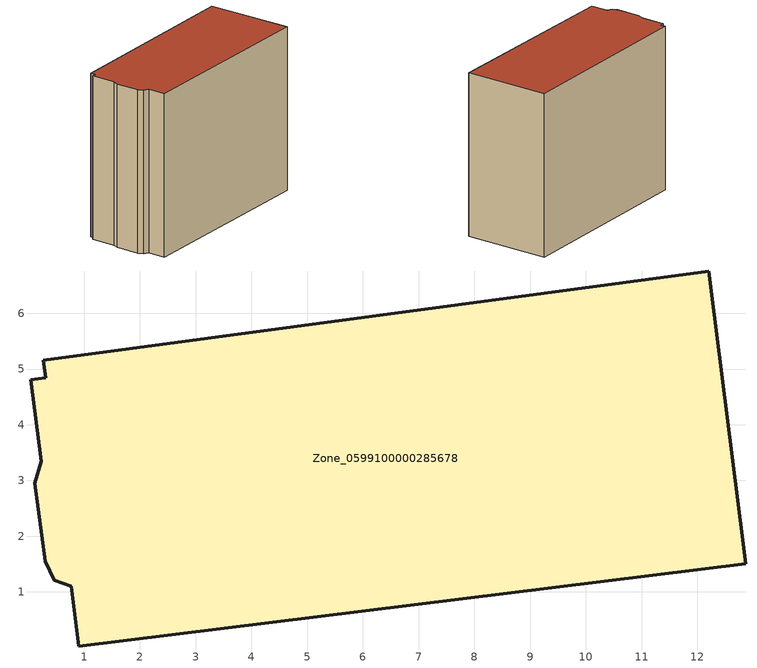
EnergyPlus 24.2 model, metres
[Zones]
Zone_0599100000285678
 floor ground (C_G): 12.87,1.51 0.9,0.03 0.77,1.1 0.46,1.21 0.3,1.55 0.11,2.95 0.23,3.35 0.04,4.8 0.31,4.84 0.27,5.16 12.21,6.76 z0
 wall outside (C_F): 0.11,2.95 0.3,1.55 0.46,1.21 0.77,1.1 0.9,0.03 12.87,1.51 12.21,6.76 0.27,5.16 0.31,4.84 0.04,4.8 0.23,3.35 0.11,2.95 z0:10.14
 roof outside (C_R): 0.9,0.03 12.87,1.51 12.21,6.76 0.27,5.16 0.31,4.84 0.04,4.8 0.23,3.35 0.11,2.95 0.3,1.55 0.46,1.21 0.77,1.1 z10.14
[BUILDING]
Pand.0599100000285678: North Axis=0; Terrain=City; Loads Convergence Tolerance Value=0.04; Temperature Convergence Tolerance Value=0.4; Solar Distribution=FullExterior; Maximum Number of Warmup Days=25; Minimum Number of Warmup Days=1
[Site:Location]
Rotterdam.The.Hague.AP_ZH_NLD Design_Conditions: Latitude=51.96; Longitude=4.45; Time Zone=1; Elevation=-4.5
[SITE:GROUNDTEMPERATURE:BUILDINGSURFACE]
18, 18, 18, 18, 18, 18, 18, 18, 18, 18, 18, 18
[MATERIAL] Thermal Absorptance=0.9; Solar Absorptance=0.7; Visible Absorptance=0.7
Name | Roughness | Thickness | Conductivity | Density | Specific Heat
G.TI.1946 | MediumSmooth | 0.15 | 1 | 540 | 1210
F.TI.1946 | Rough | 0.3 | 0.857143 | 1920 | 840
R.TI.1946 | MediumRough | 0.2 | 0.1 | 1500 | 1000
[CONSTRUCTION]
C_G: G.TI.1946
C_F: F.TI.1946
C_R: R.TI.1946
[ZONE]
Zone_0599100000285678: Type=1; Multiplier=1; Ceiling Height=Autocalculate; Volume=Autocalculate; Floor Area=autocalculate; Part of Total Floor Area=Yes
[ZONEINFILTRATION:DESIGNFLOWRATE]
Infil_Zone_0599100000285678: Zone or ZoneList or Space or SpaceList=Zone_0599100000285678; Schedule=AlwaysOn; Design Flow Rate Calculation Method=Flow/Area; Flow Rate per Floor Area=0.003; Constant Term Coefficient=1; Temperature Term Coefficient=0; Velocity Term Coefficient=0; Velocity Squared Term Coefficient=0
[HVACTEMPLATE:ZONE:IDEALLOADSAIRSYSTEM]
Zone_0599100000285678: Maximum Heating Supply Air Temperature=50; Minimum Cooling Supply Air Temperature=13; Maximum Heating Supply Air Humidity Ratio=0.0156; Minimum Cooling Supply Air Humidity Ratio=0.0077; Heating Limit=NoLimit; Cooling Limit=NoLimit; Dehumidification Control Type=ConstantSensibleHeatRatio; Cooling Sensible Heat Ratio=0.7; Dehumidification Setpoint=60; Humidification Control Type=None; Humidification Setpoint=30; Outdoor Air Method=None; Outdoor Air Flow Rate per Person=0.00944; Outdoor Air Flow Rate per Zone Floor Area=0; Outdoor Air Flow Rate per Zone=0; Demand Controlled Ventilation Type=None; Outdoor Air Economizer Type=NoEconomizer; Heat Recovery Type=None; Sensible Heat Recovery Effectiveness=0.7; Latent Heat Recovery Effectiveness=0.65
[ZONECONTROL:THERMOSTAT]
ThermostatControl_Zone_0599100000285678: Zone or ZoneList=Zone_0599100000285678; Control Type Schedule=DualSetpointControlType; Control 1=Thermostat_Zone_0599100000285678; Temperature Difference Between Cutout And Setpoint=0
[THERMOSTATSETPOINT:DUALSETPOINT]
Thermostat_Zone_0599100000285678: Heating Setpoint Temperature Schedule=HeatingSetpoint_Zone_0599100000285678; Cooling Setpoint Temperature Schedule=CoolingSetpoint_Zone_0599100000285678
[SCHEDULE:COMPACT]
HeatingSetpoint_Zone_0599100000285678: Through: 12/31, For: AllDays, Until: 24:00, 21
CoolingSetpoint_Zone_0599100000285678: Through: 12/31, For: AllDays, Until: 24:00, 24
DualSetpointControlType: Through: 12/31, For: AllDays, Until: 24:00, 4
AlwaysOn: Through: 12/31, For: AllDays, Until: 24:00, 1
